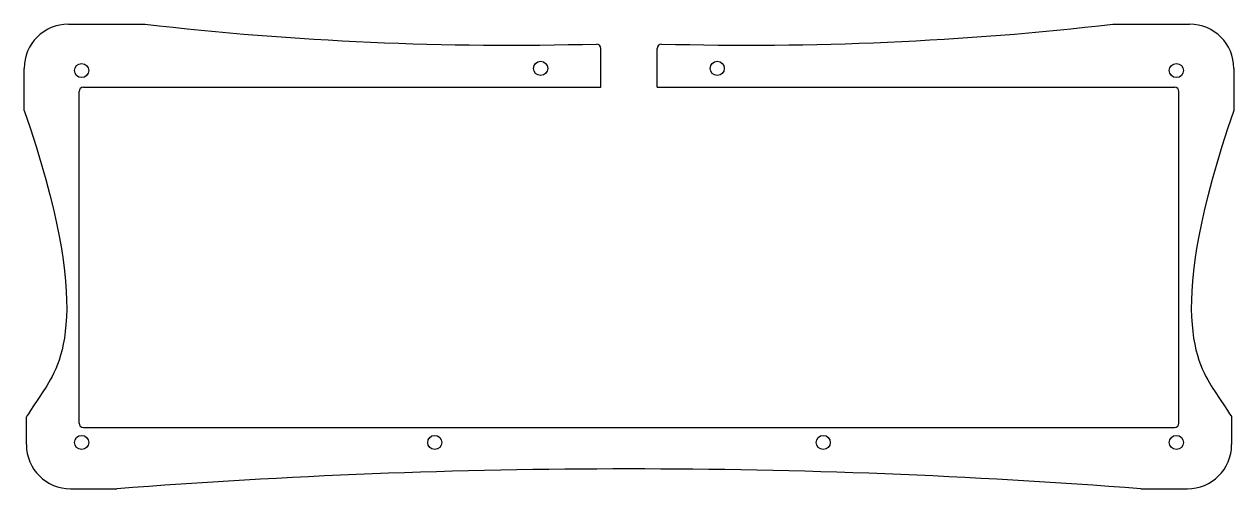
# Model space of a CAD drawing. Header units: millimetres. Extents: x 0 to 274, y 1 to 106.
import ezdxf

# ---------------------------------------------------------------- set-up
doc = ezdxf.new("R2010")
doc.units = ezdxf.units.MM
doc.layers.get('0').update_dxf_attribs({"lineweight": 25, "true_color": 0x000000})

msp = doc.modelspace()

# ---------------------------------------------------------------- linework, layer by layer
for p, q in [((10.5, 106.2), (27.85, 106.2)), ((246.81, 106.2), (264.15, 106.2)), ((130.97, 91.96), (130.97, 100.71)), ((143.68, 91.96), (143.68, 100.71)), ((0.5, 86.67), (0.5, 96.2)), ((274.15, 96.2), (274.15, 86.67)), ((12.9, 15.9), (12.9, 90.96)), ((13.9, 91.96), (130.97, 91.96)), ((143.68, 91.96), (260.75, 91.96)), ((261.75, 15.9), (261.75, 90.96)), ((1, 11), (1, 17.27)), ((273.65, 17.27), (273.65, 11)), ((13.9, 14.9), (260.75, 14.9)), ((11, 1), (21.45, 1)), ((253.1, 1), (263.65, 1))]:
    msp.add_line(p, q)
for centre in [(13.5, 95.7), (117.34, 96.2), (157.29, 96.2), (261.15, 95.7), (13.5, 11.5), (93.38, 11.5), (181.27, 11.5), (261.15, 11.5)]:
    msp.add_circle(centre, 1.6)
for centre, radius, start, end in [((10.5, 96.2), 10, 90, 180), ((110.37, 819.02), 717.58, 263.39618, 271.56551), ((164.28, 819.03), 717.59, 268.43449, 276.60377), ((264.15, 96.2), 10, 0, 90), ((129.97, 100.71), 1, 0, 89.8945), ((144.68, 100.71), 1, 90.1055, 180), ((13.9, 90.96), 1, 90, 180), ((260.75, 90.96), 1, 360, 90), ((13.9, 15.9), 1, 180, 270), ((260.75, 15.9), 1, 270, 0), ((11, 11), 10, 180, 270), ((263.65, 11), 10, 270, 0), ((137.27, -1487.37), 1492.87, 85.55022, 94.44978)]:
    msp.add_arc(centre, radius, start, end)
for points in [[(0.5, 86.67), (16.37, 40.83), (1, 17.27), (1, 17.27), (1, 17.27)], [(274.15, 86.67), (258.28, 40.83), (273.65, 17.27), (273.65, 17.27), (273.65, 17.27)]]:
    msp.add_open_spline(points, degree=3)

doc.saveas('drawing.dxf')
